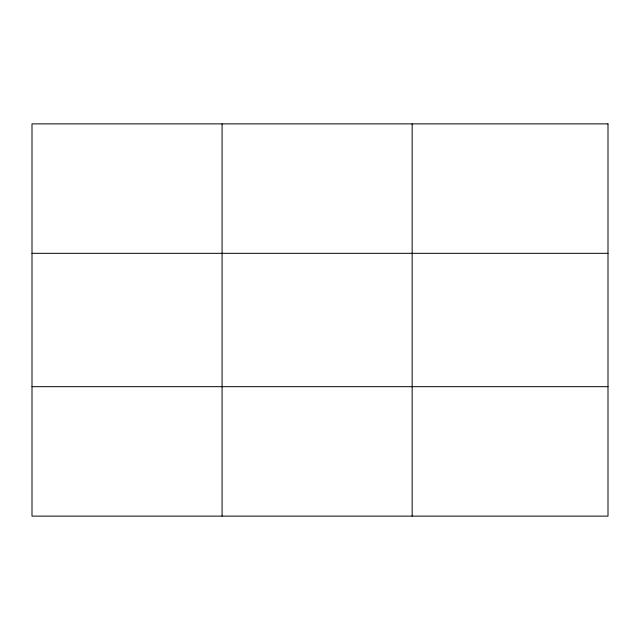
<?xml version="1.0" encoding="UTF-8"?>
<svg xmlns="http://www.w3.org/2000/svg" width="640" height="640" viewBox="0 0 640 640"><rect width="100%" height="100%" fill="white"/><g stroke="black" fill="none" stroke-linecap="round" stroke-linejoin="round"><path stroke-width="0.96" d="M222.08 123.88L222.08 516.12M412.16 123.88L412.16 516.12M32 253.32L608 253.32M32 386.68L608 386.68M608 123.88L608 516.12L32 516.12L32 123.88L608 123.88"/></g></svg>
